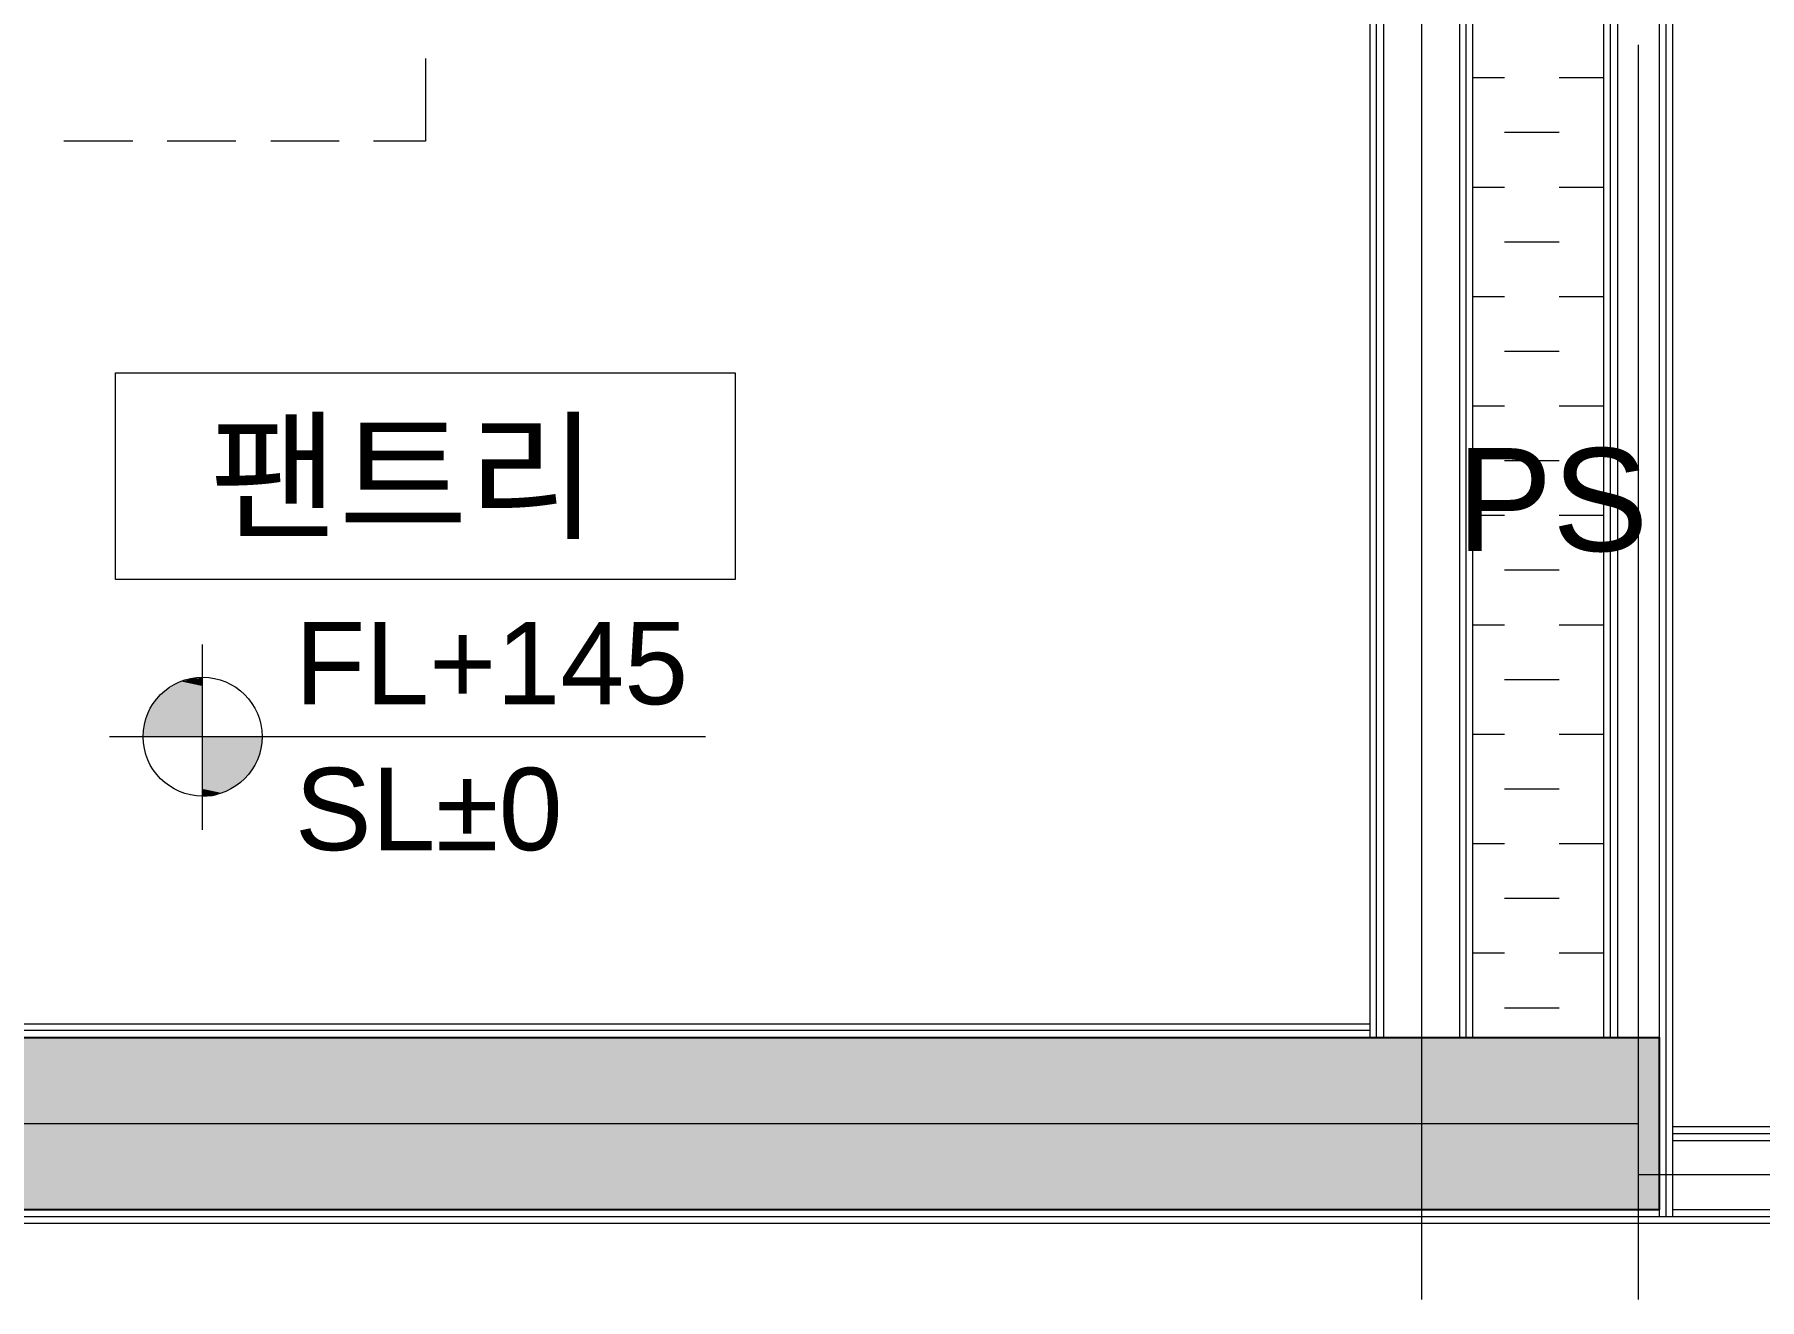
# Model space of a CAD drawing. Header units: millimetres. Extents: x 906 to 41302, y 848 to 28850.
# Drawn here: x 16037 to 18540, y 14931 to 16766 of the extents above; entities that cross this region are included whole.
import ezdxf

# ---------------------------------------------------------------- set-up
doc = ezdxf.new("R2010")
doc.units = ezdxf.units.MM
for name, color, linetype in [('PDF_A-ANNO-PONT', 7, 'Continuous'), ('PDF_A-FLOR-GRID', 7, 'Continuous'), ('PDF_A-FLOR-ROOM-IDEN', 7, 'Continuous'), ('PDF_X-단위세대$및$주동평면도$A-FIN-INSL-HID', 7, 'Continuous'), ('PDF_X-단위세대$및$주동평면도$A-ST-AXIS-CEN', 7, 'Continuous'), ('PDF_X-단위세대$및$주동평면도$A-ST-CONC', 7, 'Continuous'), ('PDF_X-단위세대$및$주동평면도$A-WALL-DRY', 7, 'Continuous'), ('PDF_문자', 7, 'Continuous')]:
    doc.layers.add(name, color=color, linetype=linetype)
doc.layers.add('PDF_X-단위세대$및$주동평면도$S-ST-CONC-PAT1', color=7, linetype='Continuous', true_color=0xb7b7b7)
doc.styles.add('PDF Arial', font='arial.ttf')

msp = doc.modelspace()

# ---------------------------------------------------------------- linework, layer by layer
at = {"layer": 'PDF_A-ANNO-PONT', "lineweight": 13}
for points in [[(16280.4, 15881.4), (16280.4, 15612.5)], [(17010.6, 15747), (16145.9, 15747)]]:
    msp.add_lwpolyline(points, dxfattribs=at)
msp.add_circle((16280.9, 15747.5), 86.3, dxfattribs=at)
at = {"layer": 'PDF_A-ANNO-PONT', "transparency": 33554559}
for points in [[(16250.7, 15827.4), (16280.4, 15821), (16238, 15821)], [(16265.5, 15831.6), (16280.4, 15827.4), (16250.7, 15827.4)], [(16280.4, 15827.4), (16250.7, 15827.4), (16280.4, 15821)], [(16280.4, 15832.7), (16280.4, 15831.6), (16265.5, 15831.6)], [(16280.4, 15831.6), (16265.5, 15831.6), (16280.4, 15827.4)], [(16214.7, 15802), (16280.4, 15789.3), (16206.3, 15789.3)], [(16225.3, 15812.6), (16280.4, 15802), (16214.7, 15802)], [(16280.4, 15802), (16214.7, 15802), (16280.4, 15789.3)], [(16238, 15821), (16280.4, 15812.6), (16225.3, 15812.6)], [(16280.4, 15812.6), (16225.3, 15812.6), (16280.4, 15802)], [(16280.4, 15821), (16238, 15821), (16280.4, 15812.6)], [(16199.9, 15776.6), (16280.4, 15761.8), (16195.7, 15761.8)], [(16206.3, 15789.3), (16280.4, 15776.6), (16199.9, 15776.6)], [(16280.4, 15776.6), (16199.9, 15776.6), (16280.4, 15761.8)], [(16280.4, 15789.3), (16206.3, 15789.3), (16280.4, 15776.6)], [(16195.7, 15761.8), (16280.4, 15747), (16194.6, 15747)], [(16280.4, 15761.8), (16195.7, 15761.8), (16280.4, 15747)], [(16367.1, 15747), (16280.4, 15747), (16366.1, 15731.1)], [(16280.4, 15747), (16366.1, 15731.1), (16280.4, 15731.1)], [(16366.1, 15731.1), (16280.4, 15731.1), (16361.8, 15717.3)], [(16280.4, 15731.1), (16361.8, 15717.3), (16280.4, 15717.3)], [(16361.8, 15717.3), (16280.4, 15717.3), (16355.5, 15703.6)], [(16280.4, 15717.3), (16355.5, 15703.6), (16280.4, 15703.6)], [(16355.5, 15703.6), (16280.4, 15703.6), (16347, 15690.9)], [(16280.4, 15703.6), (16347, 15690.9), (16280.4, 15690.9)], [(16347, 15690.9), (16280.4, 15690.9), (16336.4, 15680.3)], [(16280.4, 15690.9), (16336.4, 15680.3), (16280.4, 15680.3)], [(16336.4, 15680.3), (16280.4, 15680.3), (16323.7, 15671.8)], [(16280.4, 15680.3), (16323.7, 15671.8), (16280.4, 15671.8)], [(16323.7, 15671.8), (16280.4, 15671.8), (16310, 15665.5)], [(16280.4, 15671.8), (16310, 15665.5), (16280.4, 15665.5)], [(16280.4, 15665.5), (16280.4, 15661.2), (16296.2, 15661.2)], [(16280.4, 15665.5), (16310, 15665.5), (16296.2, 15661.2)], [(16280.4, 15661.2), (16296.2, 15661.2), (16280.4, 15660.2)]]:
    msp.add_solid(points, dxfattribs=at)
at = {"layer": 'PDF_A-FLOR-GRID', "lineweight": 5}
for points in [[(18124, 16703.7), (18170.5, 16703.7)], [(18249.9, 16703.7), (18314.5, 16703.7)], [(18170.5, 16624.3), (18249.9, 16624.3)], [(18124, 16544.9), (18170.5, 16544.9)], [(18249.9, 16544.9), (18314.5, 16544.9)], [(18170.5, 16465.6), (18249.9, 16465.6)], [(18124, 16386.2), (18170.5, 16386.2)], [(18249.9, 16386.2), (18314.5, 16386.2)], [(18170.5, 16306.8), (18249.9, 16306.8)], [(18124, 16227.4), (18170.5, 16227.4)], [(18249.9, 16227.4), (18314.5, 16227.4)], [(18170.5, 16148.1), (18249.9, 16148.1)], [(18124, 16068.7), (18170.5, 16068.7)], [(18249.9, 16068.7), (18314.5, 16068.7)], [(18170.5, 15989.3), (18249.9, 15989.3)], [(18124, 15909.9), (18170.5, 15909.9)], [(18249.9, 15909.9), (18314.5, 15909.9)], [(18170.5, 15830.6), (18249.9, 15830.6)], [(18124, 15751.2), (18170.5, 15751.2)], [(18249.9, 15751.2), (18314.5, 15751.2)], [(18170.5, 15671.8), (18249.9, 15671.8)], [(18124, 15592.4), (18170.5, 15592.4)], [(18249.9, 15592.4), (18314.5, 15592.4)], [(18170.5, 15513.1), (18249.9, 15513.1)], [(18124, 15433.7), (18170.5, 15433.7)], [(18249.9, 15433.7), (18314.5, 15433.7)], [(18170.5, 15354.3), (18249.9, 15354.3)]]:
    msp.add_lwpolyline(points, dxfattribs=at)
at = {"layer": 'PDF_A-FLOR-ROOM-IDEN', "lineweight": 13}
msp.add_lwpolyline([(16154.4, 15975.6), (16154.4, 16275.1), (17054, 16275.1), (17054, 15975.6)], close=True, dxfattribs=at)
at = {"layer": 'PDF_X-단위세대$및$주동평면도$A-FIN-INSL-HID', "lineweight": 5}
for points in [[(16604.2, 16731.2), (16604.2, 16611.6), (16529.1, 16611.6)], [(16179.8, 16611.6), (16079.3, 16611.6)], [(16329, 16611.6), (16229.6, 16611.6)], [(16479.3, 16611.6), (16379.8, 16611.6)]]:
    msp.add_lwpolyline(points, dxfattribs=at)
at = {"layer": 'PDF_X-단위세대$및$주동평면도$A-ST-AXIS-CEN', "lineweight": 5}
for points in [[(18049.9, 17026.5), (18049.9, 14931)], [(18364.2, 16751.3), (18364.2, 14931)], [(18364.2, 15186), (15164.9, 15186)], [(19264.9, 15112), (18364.2, 15112)]]:
    msp.add_lwpolyline(points, dxfattribs=at)
at = {"layer": 'PDF_X-단위세대$및$주동평면도$A-ST-CONC', "lineweight": 25}
msp.add_lwpolyline([(18394.9, 15310.9), (18394.9, 15061.2), (15084.4, 15061.2), (15084.4, 15310.9)], close=True, dxfattribs=at)
at = {"layer": 'PDF_X-단위세대$및$주동평면도$A-WALL-DRY', "lineweight": 13}
for points in [[(16314.2, 17631.8), (17235, 17631.8), (17235, 17001.1), (18314.5, 17001.1), (18314.5, 17711.2), (18414, 17711.2), (18414, 15051.6)], [(16314.2, 17621.3), (17224.4, 17621.3), (17224.4, 16991.6), (18324, 16991.6), (18324, 17701.7), (18404.4, 17701.7), (18404.4, 15051.6)], [(16314.2, 17611.7), (17214.9, 17611.7), (17214.9, 16981), (18334.6, 16981), (18334.6, 17691.1), (18394.9, 17691.1), (18394.9, 15051.6)], [(16314.2, 16921.7), (17994.9, 16921.7), (17994.9, 15310.9)], [(16314.2, 16911.1), (17984.3, 16911.1), (17984.3, 15310.9)], [(16314.2, 16901.6), (17974.7, 16901.6), (17974.7, 15310.9)], [(18334.6, 15310.9), (18334.6, 16921.7), (18104.9, 16921.7), (18104.9, 15310.9)], [(18324, 15310.9), (18324, 16911.1), (18114.4, 16911.1), (18114.4, 15310.9)], [(18314.5, 15310.9), (18314.5, 16901.6), (18124, 16901.6), (18124, 15310.9)], [(15154.3, 15310.9), (15154.3, 15661.2), (15074.9, 15661.2), (15074.9, 15051.6), (18414, 15051.6), (19104, 15051.6), (19104, 15171.2), (18414, 15171.2)], [(15164.9, 15331), (17974.7, 15331)], [(15164.9, 15321.5), (17974.7, 15321.5)], [(18414, 15181.8), (19114.6, 15181.8), (19114.6, 15041), (18414, 15041), (15064.3, 15041)], [(18414, 15161.7), (19094.5, 15161.7), (19094.5, 15061.2), (18414, 15061.2)]]:
    msp.add_lwpolyline(points, dxfattribs=at)
at = {"layer": 'PDF_X-단위세대$및$주동평면도$S-ST-CONC-PAT1', "transparency": 33554559}
for points in [[(18394.9, 15310.9), (15084.4, 15310.9), (18394.9, 15061.2)], [(15084.4, 15310.9), (18394.9, 15061.2), (15084.4, 15061.2)]]:
    msp.add_solid(points, dxfattribs=at)

# ---------------------------------------------------------------- texts
at = {"layer": 'PDF_문자', "attachment_point": 7, "style": 'PDF Arial'}
for s, insert, char_height in [('팬트리', (16290.9, 16034.4), 149.38), ('PS', (18100.7, 16014.6), 149.38), ('FL+145', (16414.8, 15792.8), 119.51), ('SL±0', (16414.8, 15581.1), 119.51)]:
    msp.add_mtext(s, dxfattribs=dict(at, insert=insert, char_height=char_height))

doc.saveas('drawing.dxf')
